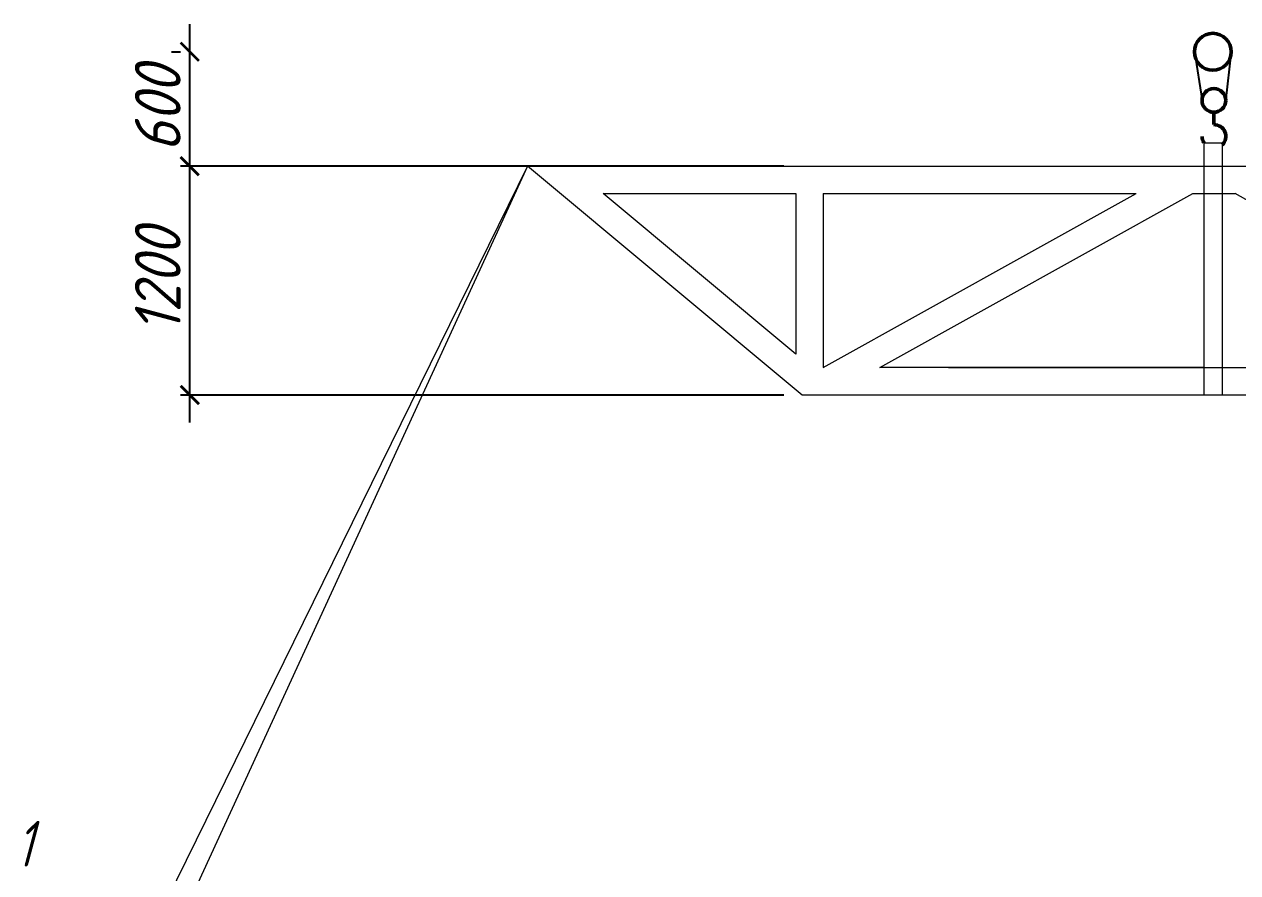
# Model space of a CAD drawing. Header units: millimetres. Extents: x -345369 to 252202, y 74562 to 424723.
# Drawn here: x -11940 to -5311, y 319952 to 324585 of the extents above; entities that cross this region are included whole.
import ezdxf

# ---------------------------------------------------------------- set-up
doc = ezdxf.new("R2010")
doc.units = ezdxf.units.MM
doc.layers.add('ТОнкая', color=7, linetype='Continuous', lineweight=35)
doc.styles.add('100+', font='isocpeur.TTF', dxfattribs={"width": 0.9, "oblique": 15, "height": 120})
doc.styles.get("Standard").update_dxf_attribs({"font": 'isocpeur.TTF', "oblique": 15})
doc.dimstyles.new('ARKO_TICK$0', dxfattribs={"dimscale": 100, "dimtxt": 120, "dimasz": 1, "dimexe": 0.5, "dimexo": 1, "dimgap": 0.5, "dimtad": 1, "dimdec": 0, "dimlfac": 2, "dimzin": 0, "dimdsep": 46, "dimtxsty": '100+', "dimblk": 'ARCHTICK', "dimcen": 1, "dimdle": 1.5, "dimclrt": 256, "dimadec": 0, "dimazin": 0, "dimtfac": 1, "dimtdec": 0, "dimtix": 1, "dimtmove": 0, "dimatfit": 3, "dimldrblk": 'dblk_0', "dimfxl": 1, "dimtolj": 1, "dimtzin": 0, "dimarcsym": 0})

# ---------------------------------------------------------------- blocks, each defined once
blk = doc.blocks.new('_ArchTick')
at = {"color": 0, "linetype": 'ByBlock', "const_width": 0.15}
blk.add_lwpolyline([(-0.5, -0.5), (0.5, 0.5)], dxfattribs=at)
blk = doc.blocks.new('*D493')
at = {"color": 0, "lineweight": -2, "ltscale": 0.1, "transparency": 16777216}
for p, q in [((-11035.7, 322410.4), (-11035.7, 323960.4)), ((-7791.1, 323810.4), (-11085.7, 323810.4)), ((-7791.1, 322560.4), (-11085.7, 322560.4))]:
    blk.add_line(p, q, dxfattribs=at)
at = {"layer": 'Defpoints', "color": 0, "ltscale": 0.1, "transparency": 16777216}
for p in [(-11035.7, 323810.4), (-7691.1, 323810.4), (-7691.1, 322560.4)]:
    blk.add_point(p, dxfattribs=at)
at = {"color": 0, "lineweight": -2, "ltscale": 0.1, "transparency": 16777216, "xscale": 100, "yscale": 100, "zscale": 100}
for p, rotation in [((-11035.7, 323810.4), 90), ((-11035.7, 322560.4), 270)]:
    blk.add_blockref('_ArchTick', p, dxfattribs=dict(at, rotation=rotation))
at = {"lineweight": 15, "ltscale": 0.1, "transparency": 16777216, "insert": (-11210.7, 323185.4), "char_height": 120, "attachment_point": 5, "rotation": 90, "style": '100+'}
blk.add_mtext('\\A1;{\\H2.0833x;1200}', dxfattribs=at)
blk = doc.blocks.new('dblk_0')
at = {"color": 0, "linetype": 'ByBlock'}
for p, q in [((1, 1), (-1, -1)), ((0, 1), (0, -1)), ((-1, 0), (1, 0))]:
    blk.add_line(p, q, dxfattribs=at)
blk = doc.blocks.new('*D494')
at = {"color": 0, "lineweight": -2, "ltscale": 0.1, "transparency": 16777216}
for p, q in [((-11035.7, 323660.4), (-11035.7, 324585.4)), ((-11135.7, 324435.4), (-11085.7, 324435.4)), ((-7791.1, 323810.4), (-11085.7, 323810.4))]:
    blk.add_line(p, q, dxfattribs=at)
at = {"layer": 'Defpoints', "color": 0, "ltscale": 0.1, "transparency": 16777216}
for p in [(-11035.7, 324435.4), (-11035.7, 324435.4), (-7691.1, 323810.4)]:
    blk.add_point(p, dxfattribs=at)
at = {"color": 0, "lineweight": -2, "ltscale": 0.1, "transparency": 16777216, "xscale": 100, "yscale": 100, "zscale": 100}
for p, rotation in [((-11035.7, 324435.4), 90), ((-11035.7, 323810.4), 270)]:
    blk.add_blockref('_ArchTick', p, dxfattribs=dict(at, rotation=rotation))
at = {"lineweight": 15, "ltscale": 0.1, "transparency": 16777216, "insert": (-11210.7, 324122.9), "char_height": 120, "attachment_point": 5, "rotation": 90, "style": '100+'}
blk.add_mtext('\\A1;{\\H2.0833x;600}', dxfattribs=at)

msp = doc.modelspace()

# ---------------------------------------------------------------- linework, layer by layer
for p, q in [((-5547.786211, 324435.394036), (-5505.889741, 324169.694926)), ((-5346.344283, 324436.601443), (-5376.727213, 324162.780816))]:
    msp.add_line(p, q)
at = {"lineweight": 50}
msp.add_line((-5441.12342, 324104.928605), (-5441.12342, 324037.655861), dxfattribs=at)
at = {"lineweight": 15, "ltscale": 0.1}
for p, q in [((-5496.184553, 323938.787516), (-5496.184553, 322560.401094)), ((-5496.184553, 323938.787516), (-5395.326715, 323938.787516)), ((-5395.326715, 323927.092834), (-5395.326715, 322560.401094)), ((-9191.12342, 323810.401094), (-11503.980763, 319108.865132)), ((-9191.12342, 323810.401094), (-11331.739253, 319155.025856)), ((-9191.12342, 323810.401094), (-5496.184553, 323810.401094)), ((-7691.12342, 322560.401094), (-9191.12342, 323810.401094)), ((-9191.12342, 323810.401094), (-7691.12342, 323810.401094)), ((-5496.184553, 323810.401094), (-1691.12342, 323810.401094)), ((-8776.815929, 323660.401094), (-7725.557872, 323660.401094)), ((-7725.557872, 322784.352713), (-8776.815929, 323660.401094)), ((-7725.557872, 323660.401094), (-7725.557872, 322784.352713)), ((-7575.557872, 323660.401094), (-5865.557872, 323660.401094)), ((-7575.557872, 323660.401094), (-7575.557872, 322710.401094)), ((-7575.557872, 322710.401094), (-5865.557872, 323660.401094)), ((-7266.688967, 322710.401094), (-5556.688967, 323660.401094)), ((-5556.688967, 323660.401094), (-5496.184553, 323660.401094)), ((-5496.184553, 323660.401094), (-5325.557872, 323660.401094)), ((-3615.557872, 322710.401094), (-5325.557872, 323660.401094)), ((-5496.184553, 322710.401094), (-7266.688967, 322710.401094)), ((-6890.587392, 322710.401094), (-5496.184553, 322710.401094)), ((-5496.184553, 322710.401094), (-3615.557872, 322710.401094)), ((-3191.12342, 322560.401094), (-7691.12342, 322560.401094))]:
    msp.add_line(p, q, dxfattribs=at)
at = {"lineweight": 50}
for centre, radius in [((-5447.061629, 324435.394036), 100.724583), ((-5441.12342, 324169.694926), 64.766321)]:
    msp.add_circle(centre, radius, dxfattribs=at)
for start, end in [(315, 90), (180, 211.7719362303)]:
    msp.add_arc((-5441.12342, 323972.889539), 64.766321, start, end, dxfattribs=at)

# ---------------------------------------------------------------- texts
at = {"layer": 'ТОнкая', "color": 7, "lineweight": 25, "oblique": 15, "width": 0.7}
msp.add_text('1', height=250, dxfattribs=at).set_placement((-11984.36785, 319984.857692))

# ---------------------------------------------------------------- dimensions: what is measured, and where the dimension line sits
at = {"lineweight": 15, "ltscale": 0.1}
for base, p1, p2, text, picture, middle in [((-11035.737167, 324435.401094), (-7691.12342, 323810.401094), (-11035.737167, 324435.401094), '{\\H2.0833x;600}', '*D494', (-11210.735167, 324122.901094)), ((-11035.737167, 323810.401094), (-7691.12342, 322560.401094), (-7691.12342, 323810.401094), '{\\H2.0833x;1200}', '*D493', (-11210.735167, 323185.401094))]:
    dim = msp.add_linear_dim(base=base, p1=p1, p2=p2, angle=90, text=text, dimstyle='ARKO_TICK$0', dxfattribs=at)
    dim.commit()
    dim.dimension.update_dxf_attribs({"geometry": picture, "text_midpoint": middle})

doc.saveas('drawing.dxf')
